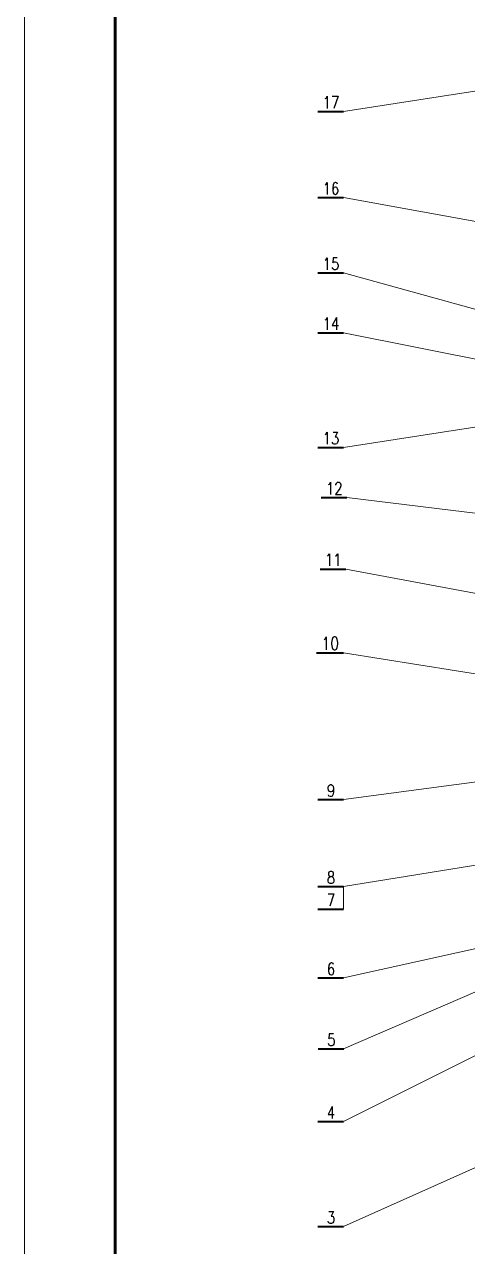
# Model space of a CAD drawing. Extents: x -6180 to 3578, y -1551 to 12127.
# Drawn here: x -6180 to -4592, y 5219 to 9596 of the extents above; entities that cross this region are included whole.
import ezdxf
from ezdxf.enums import TextEntityAlignment as Align

# ---------------------------------------------------------------- set-up
doc = ezdxf.new("R2010")
doc.units = 0
doc.header["$LTSCALE"] = 25
for name, color, linetype, lineweight in [('A 粗实线', 1, 'CONTINUOUS', 40), ('B 细实线', 7, 'CONTINUOUS', 18), ('C 文 字', 2, 'CONTINUOUS', 20), ('J 标注尺寸', 2, 'CONTINUOUS', 18)]:
    doc.layers.add(name, color=color, linetype=linetype, lineweight=lineweight)
doc.styles.add('ROMANC', font='romanc', dxfattribs={"width": 0.7, "height": 6})

msp = doc.modelspace()

# ---------------------------------------------------------------- linework, layer by layer
at = {"layer": 'A 粗实线'}
for p, q in [((-5128.2, 9284.5), (-5036.2, 9284.5)), ((-5128.2, 8976.1), (-5036.2, 8976.1)), ((-5128.2, 8706.4), (-5036.2, 8706.4)), ((-5128.2, 8491.9), (-5036.2, 8491.9)), ((-5128.2, 8081.3), (-5036.2, 8081.3)), ((-5116.3, 7902.2), (-5024.2, 7902.2)), ((-5120.6, 7645.6), (-5028.5, 7645.6)), ((-5133.8, 7344.9), (-5036.2, 7344.9)), ((-5128.2, 6819.7), (-5036.2, 6819.7)), ((-5128.2, 6508.3), (-5036.2, 6508.3)), ((-5128.2, 6427.7), (-5036.2, 6427.7)), ((-5128.2, 6180.8), (-5036.2, 6180.8)), ((-5126.9, 5927.2), (-5034.8, 5927.2)), ((-5128.2, 5667), (-5036.2, 5667)), ((-5128.2, 5290.7), (-5036.2, 5290.7))]:
    msp.add_line(p, q, dxfattribs=at)
at = {"layer": 'A 粗实线', "color": 5, "lineweight": 60}
msp.add_lwpolyline([(1411.9, 1323.6), (1411.9, 11996.6), (-5855.1, 11996.6), (-5855.1, 1323.6)], close=True, dxfattribs=at)
at = {"layer": 'B 细实线'}
for p, q in [((-3476.1, 8693.6), (-5036.2, 8976.1)), ((-3662.9, 8325.8), (-5036.2, 8706.4)), ((-4097.8, 8303.9), (-5036.2, 8491.9)), ((-4155.8, 8216.5), (-5036.2, 8081.3)), ((-3416.6, 7702.9), (-5024.2, 7902.2)), ((-3947.1, 7442.8), (-5028.5, 7645.6)), ((-4165.7, 7207.7), (-5036.2, 7344.9)), ((-4058.1, 6951.1), (-5036.2, 6819.7)), ((-4257.8, 6634.6), (-5036.2, 6508.3)), ((-5036.2, 6427.7), (-5036.2, 6508.3)), ((-3667.8, 6484.6), (-5036.2, 6180.8)), ((-4100.6, 6331.3), (-5036.2, 5927.2)), ((-4061.1, 6154.8), (-5036.2, 5667)), ((-4003.4, 5753.7), (-5036.2, 5290.7))]:
    msp.add_line(p, q, dxfattribs=at)
msp.add_lwpolyline([(1541.9, 1193.6), (1541.9, 12126.6), (-6180.1, 12126.6), (-6180.1, 1193.6)], close=True, dxfattribs=at)
at = {"layer": 'J 标注尺寸'}
msp.add_line((-3598, 9506.8), (-5036.2, 9284.5), dxfattribs=at)

# ---------------------------------------------------------------- texts
at = {"layer": 'C 文 字', "style": 'ROMANC', "width": 0.8}
for s, height, p in [('17', 43.19, (-5081.2, 9316.9)), ('16', 43.19, (-5081.2, 9008.5)), ('15', 43.19, (-5081.2, 8738.8)), ('14', 43.19, (-5081.2, 8524.3)), ('13', 43.19, (-5081.2, 8113.7)), ('12', 43.19, (-5069.3, 7934.6)), ('11', 43.19, (-5073.6, 7678)), ('10', 45.78, (-5083.9, 7379.2)), ('9', 43.2, (-5081.2, 6852.1)), ('8', 43.2, (-5081.2, 6540.7)), ('7', 43.2, (-5081.2, 6460.1)), ('6', 43.2, (-5081.2, 6213.2)), ('5', 43.2, (-5079.9, 5959.6)), ('4', 43.2, (-5081.2, 5699.4)), ('3', 43.2, (-5081.2, 5323.1))]:
    msp.add_text(s, height=height, dxfattribs=at).set_placement(p, align=Align.MIDDLE)

doc.saveas('drawing.dxf')
